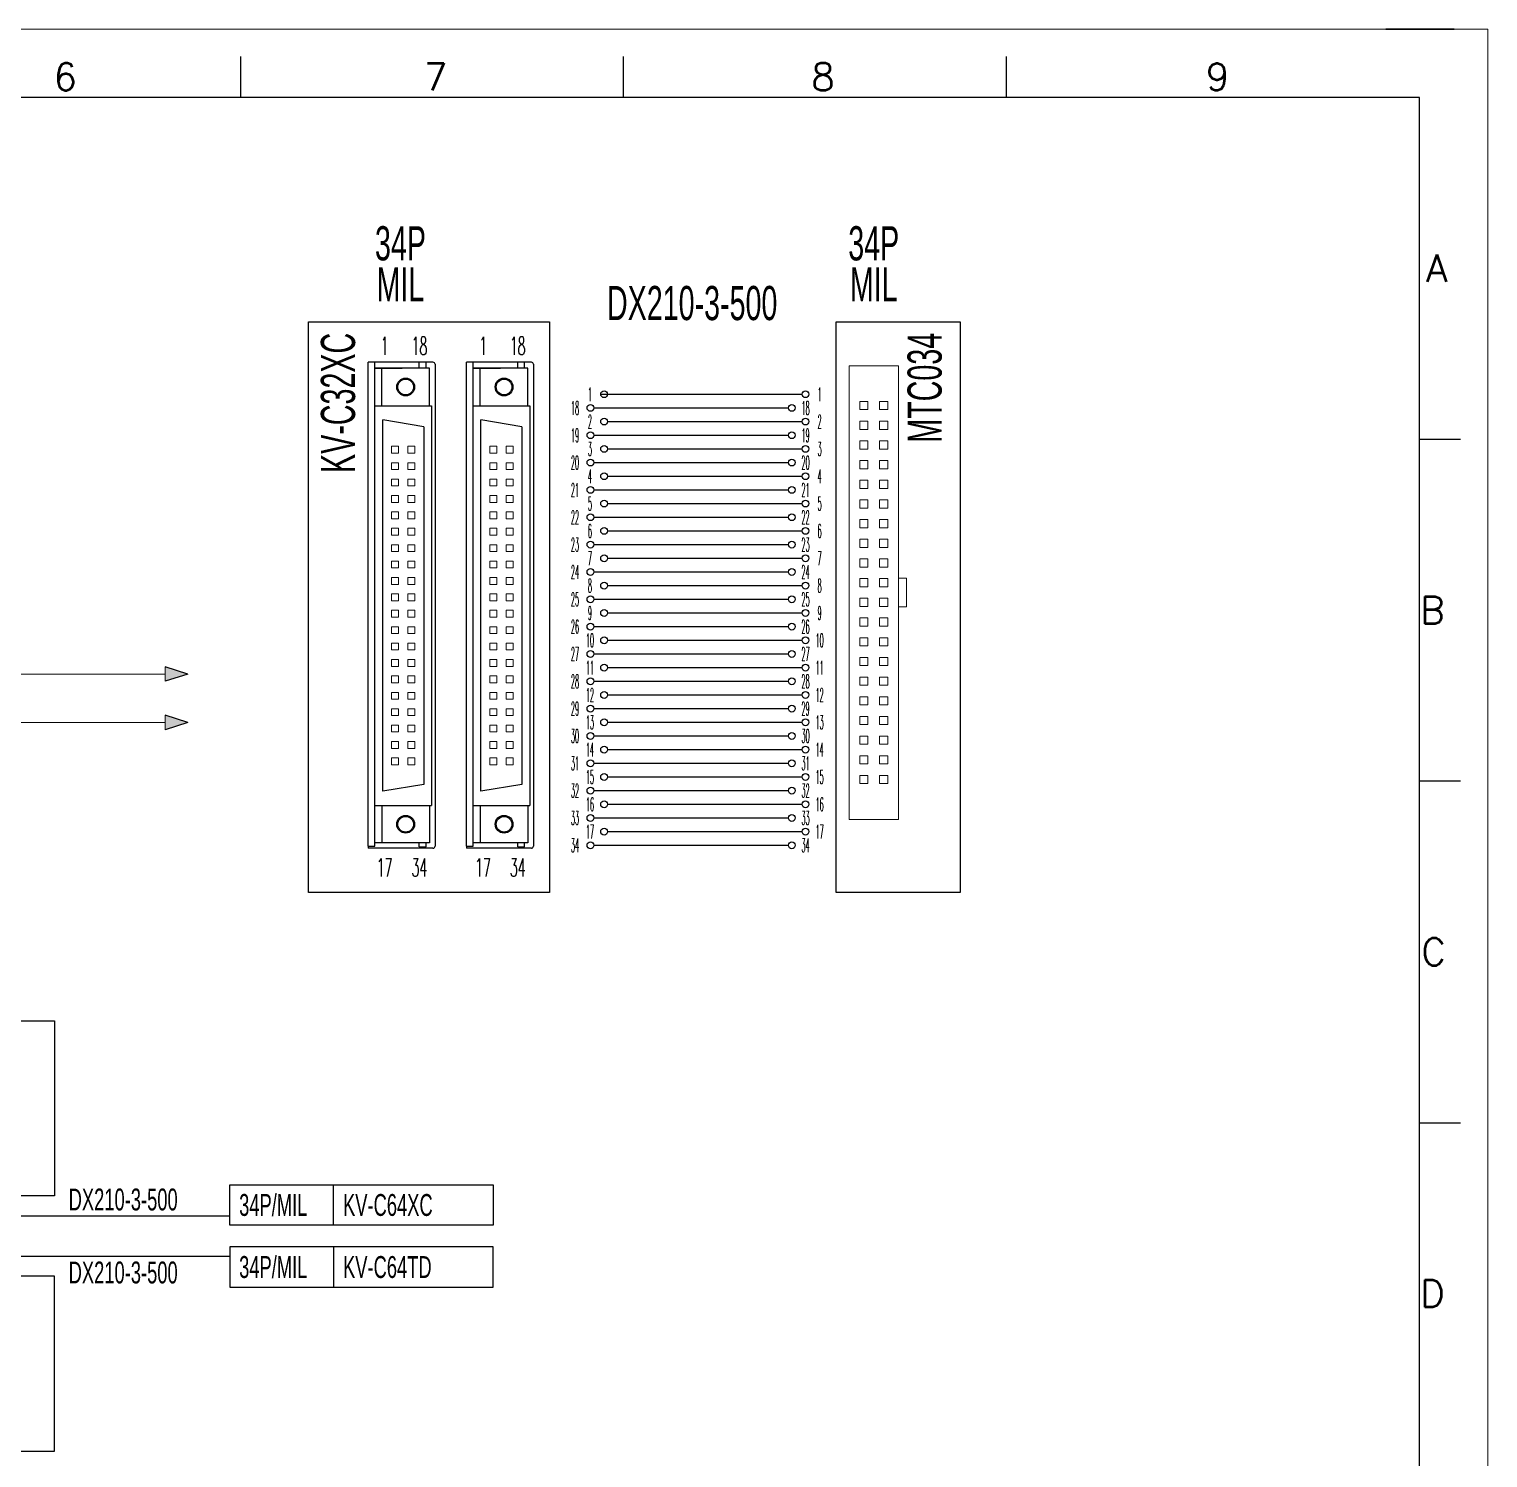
# Model space of a CAD drawing. Extents: x 49673 to 52330, y -5620 to -4375.
# Drawn here: x 50874.9 to 50981.6, y -5261 to -5156.4 of the extents above; entities that cross this region are included whole.
import ezdxf
from ezdxf.enums import TextEntityAlignment as Align

# ---------------------------------------------------------------- set-up
doc = ezdxf.new("R2010")
doc.units = 0
doc.header["$MEASUREMENT"] = 0
for name, color, linetype in [('AE_BOR', 1, 'Continuous'), ('Z_OM_GAIKEI', 7, 'Continuous'), ('细实线层', 7, 'Continuous')]:
    doc.layers.add(name, color=color, linetype=linetype)
doc.layers.add('Dimension', color=3, linetype='Continuous', lineweight=13)
doc.styles.add('WD', font='simplex.shx', dxfattribs={"bigfont": 'gbcbig.shx'})
doc.styles.add('样式 8', font='arial.ttf')

# ---------------------------------------------------------------- blocks, each defined once
blk = doc.blocks.new('电控横A4')
for p, q in [((292, -5), (5, -5)), ((292, -205), (292, -5))]:
    blk.add_line(p, q)
at = {"layer": 'AE_BOR', "color": 1, "lineweight": 15}
for p, q in [((0, 0), (297, 0)), ((297, 0), (297, -210))]:
    blk.add_line(p, q, dxfattribs=at)
at = {"layer": 'AE_BOR', "lineweight": 30}
blk.add_line((294.53, 0), (289.53, 0), dxfattribs=at)
at = {"layer": 'AE_BOR'}
for p, q in [((205.78, -5), (205.78, -2)), ((233.78, -5), (233.78, -2)), ((261.78, -5), (261.78, -2)), ((292, -30), (295, -30)), ((292, -55), (295, -55)), ((292, -80), (295, -80))]:
    blk.add_line(p, q, dxfattribs=at)
at = {"layer": 'AE_BOR', "style": 'WD'}
for s, p in [('6', (192.94, -4.5)), ('7', (220.04, -4.5)), ('8', (248.37, -4.5)), ('9', (277.23, -4.5))]:
    blk.add_text(s, height=2, dxfattribs=at).set_placement(p, align=Align.CENTER)
for s, p in [('A', (294.03, -17.5)), ('B', (293.84, -42.5)), ('C', (293.93, -67.5)), ('D', (293.84, -92.5))]:
    blk.add_text(s, height=2, dxfattribs=at).set_placement(p, align=Align.MIDDLE_RIGHT)

msp = doc.modelspace()

# ---------------------------------------------------------------- hatches: boundary and pattern name
for points in [[(50886.53, -5203.62), (50884.88, -5204.15), (50884.88, -5203.09)], [(50886.53, -5207.17), (50884.88, -5207.7), (50884.88, -5206.64)]]:
    msp.add_hatch(color=256).paths.add_polyline_path(points)

# ---------------------------------------------------------------- linework, layer by layer
for p, q in [((50904.46, -5180.81), (50899.71, -5180.81)), ((50911.66, -5180.81), (50906.91, -5180.81)), ((50916.73, -5183.15), (50931.46, -5183.15)), ((50916.23, -5184.15), (50930.46, -5184.15)), ((50917.23, -5185.15), (50931.46, -5185.15)), ((50916.23, -5186.15), (50930.46, -5186.15)), ((50917.23, -5187.15), (50931.46, -5187.15)), ((50916.23, -5188.15), (50930.46, -5188.15)), ((50917.23, -5189.15), (50931.46, -5189.15)), ((50916.23, -5190.15), (50930.46, -5190.15)), ((50917.23, -5191.15), (50931.46, -5191.15)), ((50916.23, -5192.15), (50930.46, -5192.15)), ((50917.23, -5193.15), (50931.46, -5193.15)), ((50916.23, -5194.15), (50930.46, -5194.15)), ((50916.23, -5196.15), (50930.46, -5196.15)), ((50917.23, -5195.15), (50931.46, -5195.15)), ((50917.23, -5197.15), (50931.46, -5197.15)), ((50916.23, -5198.15), (50930.46, -5198.15)), ((50917.23, -5199.15), (50931.46, -5199.15)), ((50916.23, -5200.15), (50930.46, -5200.15)), ((50917.23, -5201.15), (50931.46, -5201.15)), ((50916.23, -5202.15), (50930.46, -5202.15)), ((50886.53, -5203.62), (50884.88, -5203.09)), ((50886.53, -5203.62), (50884.88, -5204.15)), ((50917.23, -5203.15), (50931.46, -5203.15)), ((50916.23, -5204.15), (50930.46, -5204.15)), ((50917.23, -5205.15), (50931.46, -5205.15)), ((50886.53, -5207.17), (50884.88, -5206.64)), ((50916.23, -5206.15), (50930.46, -5206.15)), ((50886.53, -5207.17), (50884.88, -5207.7)), ((50917.23, -5207.15), (50931.46, -5207.15)), ((50916.23, -5208.15), (50930.46, -5208.15)), ((50917.23, -5209.15), (50931.46, -5209.15)), ((50916.23, -5210.15), (50930.46, -5210.15)), ((50916.23, -5212.15), (50930.46, -5212.15)), ((50917.23, -5211.15), (50931.46, -5211.15)), ((50917.23, -5213.15), (50931.46, -5213.15)), ((50916.23, -5214.15), (50930.46, -5214.15)), ((50917.23, -5215.15), (50931.46, -5215.15)), ((50899.71, -5216.21), (50899.71, -5216.36)), ((50904.46, -5216.36), (50899.71, -5216.36)), ((50906.91, -5216.21), (50906.91, -5216.36)), ((50911.66, -5216.36), (50906.91, -5216.36)), ((50916.23, -5216.15), (50930.46, -5216.15)), ((50859.51, -5243.26), (50889.59, -5243.26)), ((50859.51, -5246.2), (50889.59, -5246.2))]:
    msp.add_line(p, q)
at = {"lineweight": 0}
for p, q in [((50884.88, -5203.09), (50884.88, -5204.15)), ((50884.88, -5206.64), (50884.88, -5207.7)), ((50727.4, -5207.17), (50884.88, -5207.17))]:
    msp.add_line(p, q, dxfattribs=at)
for points in [[(50912.99, -5219.59), (50895.36, -5219.59), (50895.36, -5177.86), (50912.99, -5177.86)], [(50943.03, -5219.59), (50933.95, -5219.59), (50933.95, -5177.86), (50943.03, -5177.86)], [(50739.38, -5228.98), (50876.78, -5228.98), (50876.78, -5241.79), (50739.38, -5241.79)], [(50889.59, -5240.99), (50908.87, -5240.99), (50908.87, -5243.93), (50889.59, -5243.93)], [(50908.87, -5243.93), (50897.18, -5243.93), (50897.18, -5240.99), (50908.87, -5240.99)], [(50889.59, -5248.47), (50908.87, -5248.47), (50908.87, -5245.53), (50889.59, -5245.53)], [(50908.87, -5245.53), (50897.18, -5245.53), (50897.18, -5248.47), (50908.87, -5248.47)]]:
    msp.add_lwpolyline(points, close=True)
for points in [[(50934.9, -5214.25), (50934.9, -5181.07), (50938.5, -5181.07), (50938.5, -5214.25)], [(50936.28, -5184.28), (50935.68, -5184.28), (50935.68, -5183.68), (50936.28, -5183.68)], [(50937.72, -5184.28), (50937.12, -5184.28), (50937.12, -5183.68), (50937.72, -5183.68)], [(50936.28, -5185.72), (50935.68, -5185.72), (50935.68, -5185.12), (50936.28, -5185.12)], [(50937.72, -5185.72), (50937.12, -5185.72), (50937.12, -5185.12), (50937.72, -5185.12)], [(50901.43, -5186.96), (50901.93, -5186.96), (50901.93, -5187.46), (50901.43, -5187.46)], [(50902.63, -5186.96), (50903.13, -5186.96), (50903.13, -5187.46), (50902.63, -5187.46)], [(50908.62, -5186.96), (50909.12, -5186.96), (50909.12, -5187.46), (50908.62, -5187.46)], [(50909.82, -5186.96), (50910.32, -5186.96), (50910.32, -5187.46), (50909.82, -5187.46)], [(50936.28, -5187.16), (50935.68, -5187.16), (50935.68, -5186.56), (50936.28, -5186.56)], [(50937.72, -5187.16), (50937.12, -5187.16), (50937.12, -5186.56), (50937.72, -5186.56)], [(50901.43, -5188.16), (50901.93, -5188.16), (50901.93, -5188.66), (50901.43, -5188.66)], [(50902.63, -5188.16), (50903.13, -5188.16), (50903.13, -5188.66), (50902.63, -5188.66)], [(50908.62, -5188.16), (50909.12, -5188.16), (50909.12, -5188.66), (50908.62, -5188.66)], [(50909.82, -5188.16), (50910.32, -5188.16), (50910.32, -5188.66), (50909.82, -5188.66)], [(50936.28, -5188.6), (50935.68, -5188.6), (50935.68, -5188), (50936.28, -5188)], [(50937.72, -5188.6), (50937.12, -5188.6), (50937.12, -5188), (50937.72, -5188)], [(50901.43, -5189.36), (50901.93, -5189.36), (50901.93, -5189.86), (50901.43, -5189.86)], [(50902.63, -5189.36), (50903.13, -5189.36), (50903.13, -5189.86), (50902.63, -5189.86)], [(50908.62, -5189.36), (50909.12, -5189.36), (50909.12, -5189.86), (50908.62, -5189.86)], [(50909.82, -5189.36), (50910.32, -5189.36), (50910.32, -5189.86), (50909.82, -5189.86)], [(50936.28, -5190.04), (50935.68, -5190.04), (50935.68, -5189.44), (50936.28, -5189.44)], [(50937.72, -5190.04), (50937.12, -5190.04), (50937.12, -5189.44), (50937.72, -5189.44)], [(50901.43, -5190.56), (50901.93, -5190.56), (50901.93, -5191.06), (50901.43, -5191.06)], [(50902.63, -5190.56), (50903.13, -5190.56), (50903.13, -5191.06), (50902.63, -5191.06)], [(50908.62, -5190.56), (50909.12, -5190.56), (50909.12, -5191.06), (50908.62, -5191.06)], [(50909.82, -5190.56), (50910.32, -5190.56), (50910.32, -5191.06), (50909.82, -5191.06)], [(50901.43, -5191.76), (50901.93, -5191.76), (50901.93, -5192.26), (50901.43, -5192.26)], [(50902.63, -5191.76), (50903.13, -5191.76), (50903.13, -5192.26), (50902.63, -5192.26)], [(50908.62, -5191.76), (50909.12, -5191.76), (50909.12, -5192.26), (50908.62, -5192.26)], [(50909.82, -5191.76), (50910.32, -5191.76), (50910.32, -5192.26), (50909.82, -5192.26)], [(50936.28, -5191.48), (50935.68, -5191.48), (50935.68, -5190.88), (50936.28, -5190.88)], [(50937.72, -5191.48), (50937.12, -5191.48), (50937.12, -5190.88), (50937.72, -5190.88)], [(50936.28, -5192.92), (50935.68, -5192.92), (50935.68, -5192.32), (50936.28, -5192.32)], [(50937.72, -5192.92), (50937.12, -5192.92), (50937.12, -5192.32), (50937.72, -5192.32)], [(50901.43, -5192.96), (50901.93, -5192.96), (50901.93, -5193.46), (50901.43, -5193.46)], [(50902.63, -5192.96), (50903.13, -5192.96), (50903.13, -5193.46), (50902.63, -5193.46)], [(50908.62, -5192.96), (50909.12, -5192.96), (50909.12, -5193.46), (50908.62, -5193.46)], [(50909.82, -5192.96), (50910.32, -5192.96), (50910.32, -5193.46), (50909.82, -5193.46)], [(50936.28, -5194.36), (50935.68, -5194.36), (50935.68, -5193.76), (50936.28, -5193.76)], [(50937.72, -5194.36), (50937.12, -5194.36), (50937.12, -5193.76), (50937.72, -5193.76)], [(50901.43, -5194.16), (50901.93, -5194.16), (50901.93, -5194.66), (50901.43, -5194.66)], [(50902.63, -5194.16), (50903.13, -5194.16), (50903.13, -5194.66), (50902.63, -5194.66)], [(50908.62, -5194.16), (50909.12, -5194.16), (50909.12, -5194.66), (50908.62, -5194.66)], [(50909.82, -5194.16), (50910.32, -5194.16), (50910.32, -5194.66), (50909.82, -5194.66)], [(50901.43, -5195.36), (50901.93, -5195.36), (50901.93, -5195.86), (50901.43, -5195.86)], [(50902.63, -5195.36), (50903.13, -5195.36), (50903.13, -5195.86), (50902.63, -5195.86)], [(50908.62, -5195.36), (50909.12, -5195.36), (50909.12, -5195.86), (50908.62, -5195.86)], [(50909.82, -5195.36), (50910.32, -5195.36), (50910.32, -5195.86), (50909.82, -5195.86)], [(50936.28, -5195.8), (50935.68, -5195.8), (50935.68, -5195.2), (50936.28, -5195.2)], [(50937.72, -5195.8), (50937.12, -5195.8), (50937.12, -5195.2), (50937.72, -5195.2)], [(50901.43, -5196.56), (50901.93, -5196.56), (50901.93, -5197.06), (50901.43, -5197.06)], [(50902.63, -5196.56), (50903.13, -5196.56), (50903.13, -5197.06), (50902.63, -5197.06)], [(50908.62, -5196.56), (50909.12, -5196.56), (50909.12, -5197.06), (50908.62, -5197.06)], [(50909.82, -5196.56), (50910.32, -5196.56), (50910.32, -5197.06), (50909.82, -5197.06)], [(50936.28, -5197.24), (50935.68, -5197.24), (50935.68, -5196.64), (50936.28, -5196.64)], [(50937.72, -5197.24), (50937.12, -5197.24), (50937.12, -5196.64), (50937.72, -5196.64)], [(50939.1, -5198.71), (50938.5, -5198.71), (50938.5, -5196.61), (50939.1, -5196.61)], [(50901.43, -5197.76), (50901.93, -5197.76), (50901.93, -5198.26), (50901.43, -5198.26)], [(50902.63, -5197.76), (50903.13, -5197.76), (50903.13, -5198.26), (50902.63, -5198.26)], [(50908.62, -5197.76), (50909.12, -5197.76), (50909.12, -5198.26), (50908.62, -5198.26)], [(50909.82, -5197.76), (50910.32, -5197.76), (50910.32, -5198.26), (50909.82, -5198.26)], [(50936.28, -5198.68), (50935.68, -5198.68), (50935.68, -5198.08), (50936.28, -5198.08)], [(50937.72, -5198.68), (50937.12, -5198.68), (50937.12, -5198.08), (50937.72, -5198.08)], [(50901.43, -5198.96), (50901.93, -5198.96), (50901.93, -5199.46), (50901.43, -5199.46)], [(50902.63, -5198.96), (50903.13, -5198.96), (50903.13, -5199.46), (50902.63, -5199.46)], [(50908.62, -5198.96), (50909.12, -5198.96), (50909.12, -5199.46), (50908.62, -5199.46)], [(50909.82, -5198.96), (50910.32, -5198.96), (50910.32, -5199.46), (50909.82, -5199.46)], [(50901.43, -5200.16), (50901.93, -5200.16), (50901.93, -5200.66), (50901.43, -5200.66)], [(50902.63, -5200.16), (50903.13, -5200.16), (50903.13, -5200.66), (50902.63, -5200.66)], [(50908.62, -5200.16), (50909.12, -5200.16), (50909.12, -5200.66), (50908.62, -5200.66)], [(50909.82, -5200.16), (50910.32, -5200.16), (50910.32, -5200.66), (50909.82, -5200.66)], [(50936.28, -5200.12), (50935.68, -5200.12), (50935.68, -5199.52), (50936.28, -5199.52)], [(50937.72, -5200.12), (50937.12, -5200.12), (50937.12, -5199.52), (50937.72, -5199.52)], [(50901.43, -5201.36), (50901.93, -5201.36), (50901.93, -5201.86), (50901.43, -5201.86)], [(50902.63, -5201.36), (50903.13, -5201.36), (50903.13, -5201.86), (50902.63, -5201.86)], [(50908.62, -5201.36), (50909.12, -5201.36), (50909.12, -5201.86), (50908.62, -5201.86)], [(50909.82, -5201.36), (50910.32, -5201.36), (50910.32, -5201.86), (50909.82, -5201.86)], [(50936.28, -5201.56), (50935.68, -5201.56), (50935.68, -5200.96), (50936.28, -5200.96)], [(50937.72, -5201.56), (50937.12, -5201.56), (50937.12, -5200.96), (50937.72, -5200.96)], [(50936.28, -5203), (50935.68, -5203), (50935.68, -5202.4), (50936.28, -5202.4)], [(50937.72, -5203), (50937.12, -5203), (50937.12, -5202.4), (50937.72, -5202.4)], [(50901.43, -5202.56), (50901.93, -5202.56), (50901.93, -5203.06), (50901.43, -5203.06)], [(50902.63, -5202.56), (50903.13, -5202.56), (50903.13, -5203.06), (50902.63, -5203.06)], [(50908.62, -5202.56), (50909.12, -5202.56), (50909.12, -5203.06), (50908.62, -5203.06)], [(50909.82, -5202.56), (50910.32, -5202.56), (50910.32, -5203.06), (50909.82, -5203.06)], [(50901.43, -5203.76), (50901.93, -5203.76), (50901.93, -5204.26), (50901.43, -5204.26)], [(50902.63, -5203.76), (50903.13, -5203.76), (50903.13, -5204.26), (50902.63, -5204.26)], [(50908.62, -5203.76), (50909.12, -5203.76), (50909.12, -5204.26), (50908.62, -5204.26)], [(50909.82, -5203.76), (50910.32, -5203.76), (50910.32, -5204.26), (50909.82, -5204.26)], [(50936.28, -5204.44), (50935.68, -5204.44), (50935.68, -5203.84), (50936.28, -5203.84)], [(50937.72, -5204.44), (50937.12, -5204.44), (50937.12, -5203.84), (50937.72, -5203.84)], [(50901.43, -5204.96), (50901.93, -5204.96), (50901.93, -5205.46), (50901.43, -5205.46)], [(50902.63, -5204.96), (50903.13, -5204.96), (50903.13, -5205.46), (50902.63, -5205.46)], [(50908.62, -5204.96), (50909.12, -5204.96), (50909.12, -5205.46), (50908.62, -5205.46)], [(50909.82, -5204.96), (50910.32, -5204.96), (50910.32, -5205.46), (50909.82, -5205.46)], [(50936.28, -5205.88), (50935.68, -5205.88), (50935.68, -5205.28), (50936.28, -5205.28)], [(50937.72, -5205.88), (50937.12, -5205.88), (50937.12, -5205.28), (50937.72, -5205.28)], [(50901.43, -5206.16), (50901.93, -5206.16), (50901.93, -5206.66), (50901.43, -5206.66)], [(50902.63, -5206.16), (50903.13, -5206.16), (50903.13, -5206.66), (50902.63, -5206.66)], [(50908.62, -5206.16), (50909.12, -5206.16), (50909.12, -5206.66), (50908.62, -5206.66)], [(50909.82, -5206.16), (50910.32, -5206.16), (50910.32, -5206.66), (50909.82, -5206.66)], [(50936.28, -5207.32), (50935.68, -5207.32), (50935.68, -5206.72), (50936.28, -5206.72)], [(50937.72, -5207.32), (50937.12, -5207.32), (50937.12, -5206.72), (50937.72, -5206.72)], [(50901.43, -5207.36), (50901.93, -5207.36), (50901.93, -5207.86), (50901.43, -5207.86)], [(50902.63, -5207.36), (50903.13, -5207.36), (50903.13, -5207.86), (50902.63, -5207.86)], [(50908.62, -5207.36), (50909.12, -5207.36), (50909.12, -5207.86), (50908.62, -5207.86)], [(50909.82, -5207.36), (50910.32, -5207.36), (50910.32, -5207.86), (50909.82, -5207.86)], [(50901.43, -5208.56), (50901.93, -5208.56), (50901.93, -5209.06), (50901.43, -5209.06)], [(50902.63, -5208.56), (50903.13, -5208.56), (50903.13, -5209.06), (50902.63, -5209.06)], [(50908.62, -5208.56), (50909.12, -5208.56), (50909.12, -5209.06), (50908.62, -5209.06)], [(50909.82, -5208.56), (50910.32, -5208.56), (50910.32, -5209.06), (50909.82, -5209.06)], [(50936.28, -5208.76), (50935.68, -5208.76), (50935.68, -5208.16), (50936.28, -5208.16)], [(50937.72, -5208.76), (50937.12, -5208.76), (50937.12, -5208.16), (50937.72, -5208.16)], [(50901.43, -5209.76), (50901.93, -5209.76), (50901.93, -5210.26), (50901.43, -5210.26)], [(50902.63, -5209.76), (50903.13, -5209.76), (50903.13, -5210.26), (50902.63, -5210.26)], [(50908.62, -5209.76), (50909.12, -5209.76), (50909.12, -5210.26), (50908.62, -5210.26)], [(50909.82, -5209.76), (50910.32, -5209.76), (50910.32, -5210.26), (50909.82, -5210.26)], [(50936.28, -5210.2), (50935.68, -5210.2), (50935.68, -5209.6), (50936.28, -5209.6)], [(50937.72, -5210.2), (50937.12, -5210.2), (50937.12, -5209.6), (50937.72, -5209.6)], [(50936.28, -5211.64), (50935.68, -5211.64), (50935.68, -5211.04), (50936.28, -5211.04)], [(50937.72, -5211.64), (50937.12, -5211.64), (50937.12, -5211.04), (50937.72, -5211.04)]]:
    msp.add_lwpolyline(points, close=True, dxfattribs=at)
msp.add_lwpolyline([(50739.38, -5260.47), (50876.78, -5260.47), (50876.78, -5247.67), (50739.38, -5247.67)])
for centre in [(50916.98, -5183.15), (50931.71, -5183.15), (50915.98, -5184.15), (50930.71, -5184.15), (50916.98, -5185.15), (50931.71, -5185.15), (50915.98, -5186.15), (50930.71, -5186.15), (50916.98, -5187.15), (50931.71, -5187.15), (50915.98, -5188.15), (50930.71, -5188.15), (50916.98, -5189.15), (50931.71, -5189.15), (50915.98, -5190.15), (50930.71, -5190.15), (50916.98, -5191.15), (50931.71, -5191.15), (50915.98, -5192.15), (50916.98, -5193.15), (50930.71, -5192.15), (50931.71, -5193.15), (50915.98, -5194.15), (50930.71, -5194.15), (50916.98, -5195.15), (50931.71, -5195.15), (50915.98, -5196.15), (50930.71, -5196.15), (50916.98, -5197.15), (50931.71, -5197.15), (50915.98, -5198.15), (50930.71, -5198.15), (50916.98, -5199.15), (50931.71, -5199.15), (50915.98, -5200.15), (50930.71, -5200.15), (50916.98, -5201.15), (50931.71, -5201.15), (50915.98, -5202.15), (50930.71, -5202.15), (50916.98, -5203.15), (50931.71, -5203.15), (50915.98, -5204.15), (50930.71, -5204.15), (50916.98, -5205.15), (50931.71, -5205.15), (50915.98, -5206.15), (50930.71, -5206.15), (50916.98, -5207.15), (50931.71, -5207.15), (50915.98, -5208.15), (50916.98, -5209.15), (50930.71, -5208.15), (50931.71, -5209.15), (50915.98, -5210.15), (50930.71, -5210.15), (50916.98, -5211.15), (50931.71, -5211.15), (50915.98, -5212.15), (50930.71, -5212.15), (50916.98, -5213.15), (50931.71, -5213.15), (50915.98, -5214.15), (50930.71, -5214.15), (50916.98, -5215.15), (50931.71, -5215.15), (50915.98, -5216.15), (50930.71, -5216.15)]:
    msp.add_circle(centre, 0.25)
msp.add_arc((50915.98, -5188.15), 0.25, 89.0696, 90.9304)
at = {"layer": 'Z_OM_GAIKEI'}
for p, q in [((50899.71, -5216.21), (50899.71, -5180.81)), ((50900.21, -5216.21), (50900.21, -5180.81)), ((50903.46, -5181.24), (50903.46, -5180.81)), ((50903.96, -5181.24), (50903.96, -5180.81)), ((50904.61, -5180.96), (50904.61, -5216.21)), ((50906.91, -5216.21), (50906.91, -5180.81)), ((50907.41, -5216.21), (50907.41, -5180.81)), ((50910.66, -5181.24), (50910.66, -5180.81)), ((50911.16, -5181.24), (50911.16, -5180.81)), ((50911.81, -5180.96), (50911.81, -5216.21)), ((50900.21, -5215.98), (50900.21, -5181.24)), ((50900.21, -5181.24), (50902.21, -5181.24)), ((50904.21, -5181.24), (50900.21, -5181.24)), ((50900.71, -5183.99), (50900.71, -5181.24)), ((50904.21, -5183.99), (50904.21, -5181.24)), ((50907.41, -5215.98), (50907.41, -5181.24)), ((50907.41, -5181.24), (50909.41, -5181.24)), ((50911.41, -5181.24), (50907.41, -5181.24)), ((50907.91, -5183.99), (50907.91, -5181.24)), ((50911.41, -5183.99), (50911.41, -5181.24)), ((50900.21, -5183.99), (50904.34, -5183.99)), ((50900.21, -5183.99), (50904.34, -5183.99)), ((50904.34, -5183.99), (50904.34, -5213.23)), ((50907.41, -5183.99), (50911.54, -5183.99)), ((50907.41, -5183.99), (50911.54, -5183.99)), ((50911.54, -5183.99), (50911.54, -5213.23)), ((50903.78, -5185.53), (50900.78, -5185.03)), ((50900.78, -5212.19), (50900.78, -5185.03)), ((50910.97, -5185.53), (50907.97, -5185.03)), ((50907.97, -5212.19), (50907.97, -5185.03)), ((50903.78, -5185.53), (50903.78, -5211.69)), ((50910.97, -5185.53), (50910.97, -5211.69)), ((50903.78, -5211.69), (50900.78, -5212.19)), ((50910.97, -5211.69), (50907.97, -5212.19)), ((50900.21, -5213.23), (50904.34, -5213.23)), ((50900.71, -5213.23), (50900.71, -5215.98)), ((50904.21, -5213.23), (50904.21, -5215.98)), ((50907.41, -5213.23), (50911.54, -5213.23)), ((50907.91, -5213.23), (50907.91, -5215.98)), ((50911.41, -5213.23), (50911.41, -5215.98)), ((50899.71, -5216.21), (50900.21, -5216.21)), ((50904.21, -5215.98), (50900.21, -5215.98)), ((50903.46, -5216.26), (50903.46, -5215.98)), ((50903.46, -5216.26), (50903.96, -5216.26)), ((50903.96, -5216.26), (50903.96, -5215.98)), ((50906.91, -5216.21), (50907.41, -5216.21)), ((50911.41, -5215.98), (50907.41, -5215.98)), ((50910.66, -5216.26), (50910.66, -5215.98)), ((50910.66, -5216.26), (50911.16, -5216.26)), ((50911.16, -5216.26), (50911.16, -5215.98))]:
    msp.add_line(p, q, dxfattribs=at)
for centre, radius in [((50902.46, -5182.62), 0.65), ((50902.46, -5182.62), 0.575), ((50909.66, -5182.62), 0.65), ((50909.66, -5182.62), 0.575), ((50902.46, -5214.61), 0.65), ((50902.46, -5214.61), 0.575), ((50909.66, -5214.61), 0.65), ((50909.66, -5214.61), 0.575)]:
    msp.add_circle(centre, radius, dxfattribs=at)
for centre, start, end in [((50904.46, -5180.96), 0, 90), ((50911.66, -5180.96), 0, 90), ((50904.46, -5216.21), 270, 0), ((50911.66, -5216.21), 270, 0)]:
    msp.add_arc(centre, 0.15, start, end, dxfattribs=at)
at = {"layer": '细实线层', "lineweight": 0}
msp.add_line((50884.88, -5203.62), (50727.4, -5203.62), dxfattribs=at)

# ---------------------------------------------------------------- block references
msp.add_blockref('电控横A4', (50684.62, -5156.44))

# ---------------------------------------------------------------- texts
at = {"lineweight": 0, "style": 'WD'}
for s, height, width, p in [('1', 1.33, 0.5, (50900.92, -5179.61)), ('18', 1.333, 0.5, (50903.47, -5179.61)), ('1', 1.33, 0.5, (50908.12, -5179.61)), ('18', 1.333, 0.5, (50910.66, -5179.61)), ('1', 1, 0.3, (50915.94, -5183.15)), ('1', 1, 0.3, (50932.74, -5183.15)), ('18', 1, 0.3, (50914.85, -5184.15)), ('18', 1, 0.3, (50931.71, -5184.15)), ('2', 1, 0.3, (50915.94, -5185.15)), ('2', 1, 0.3, (50932.74, -5185.15)), ('19', 1, 0.3, (50914.85, -5186.15)), ('19', 1, 0.3, (50931.71, -5186.15)), ('3', 1, 0.3, (50915.94, -5187.15)), ('3', 1, 0.3, (50932.74, -5187.15)), ('20', 1, 0.3, (50914.85, -5188.15)), ('4', 1, 0.3, (50915.94, -5189.15)), ('20', 1, 0.3, (50931.71, -5188.15)), ('4', 1, 0.3, (50932.74, -5189.15)), ('21', 1, 0.3, (50914.85, -5190.15)), ('21', 1, 0.3, (50931.71, -5190.15)), ('5', 1, 0.3, (50915.94, -5191.15)), ('5', 1, 0.3, (50932.74, -5191.15)), ('22', 1, 0.3, (50914.85, -5192.15)), ('22', 1, 0.3, (50931.71, -5192.15)), ('6', 1, 0.3, (50915.94, -5193.15)), ('6', 1, 0.3, (50932.74, -5193.15)), ('23', 1, 0.3, (50914.85, -5194.15)), ('23', 1, 0.3, (50931.71, -5194.15)), ('7', 1, 0.3, (50915.94, -5195.15)), ('7', 1, 0.3, (50932.74, -5195.15)), ('24', 1, 0.3, (50914.85, -5196.15)), ('24', 1, 0.3, (50931.71, -5196.15)), ('8', 1, 0.3, (50915.94, -5197.15)), ('8', 1, 0.3, (50932.74, -5197.15)), ('25', 1, 0.3, (50914.85, -5198.15)), ('25', 1, 0.3, (50931.71, -5198.15)), ('9', 1, 0.3, (50915.94, -5199.15)), ('9', 1, 0.3, (50932.74, -5199.15)), ('26', 1, 0.3, (50914.85, -5200.15)), ('26', 1, 0.3, (50931.71, -5200.15)), ('10', 1, 0.3, (50915.94, -5201.15)), ('10', 1, 0.3, (50932.74, -5201.15)), ('27', 1, 0.3, (50914.85, -5202.15)), ('27', 1, 0.3, (50931.71, -5202.15)), ('11', 1, 0.3, (50915.94, -5203.15)), ('11', 1, 0.3, (50932.74, -5203.15)), ('28', 1, 0.3, (50914.85, -5204.15)), ('12', 1, 0.3, (50915.94, -5205.15)), ('28', 1, 0.3, (50931.71, -5204.15)), ('12', 1, 0.3, (50932.74, -5205.15)), ('29', 1, 0.3, (50914.85, -5206.15)), ('29', 1, 0.3, (50931.71, -5206.15)), ('13', 1, 0.3, (50915.94, -5207.15)), ('13', 1, 0.3, (50932.74, -5207.15)), ('30', 1, 0.3, (50914.85, -5208.15)), ('30', 1, 0.3, (50931.71, -5208.15)), ('14', 1, 0.3, (50915.94, -5209.15)), ('14', 1, 0.3, (50932.74, -5209.15)), ('31', 1, 0.3, (50914.85, -5210.15)), ('31', 1, 0.3, (50931.71, -5210.15)), ('15', 1, 0.3, (50915.94, -5211.15)), ('15', 1, 0.3, (50932.74, -5211.15)), ('32', 1, 0.3, (50914.85, -5212.15)), ('32', 1, 0.3, (50931.71, -5212.15)), ('16', 1, 0.3, (50915.94, -5213.15)), ('16', 1, 0.3, (50932.74, -5213.15)), ('33', 1, 0.3, (50914.85, -5214.15)), ('33', 1, 0.3, (50931.71, -5214.15)), ('17', 1, 0.3, (50915.94, -5215.15)), ('17', 1, 0.3, (50932.74, -5215.15)), ('34', 1, 0.3, (50914.85, -5216.15)), ('34', 1, 0.3, (50931.71, -5216.15)), ('17', 1.333, 0.5, (50900.92, -5217.77)), ('34', 1.333, 0.5, (50903.47, -5217.77)), ('17', 1.333, 0.5, (50908.12, -5217.77)), ('34', 1.333, 0.5, (50910.66, -5217.77))]:
    msp.add_text(s, height=height, dxfattribs=dict(at, width=width)).set_placement(p, align=Align.MIDDLE)
at = {"layer": 'Dimension', "lineweight": 0, "style": '样式 8', "width": 0.6}
for s, p in [('34P', (50902.08, -5173.36)), ('34P', (50936.7, -5173.36)), ('MIL', (50902.08, -5176.36)), ('MIL', (50936.7, -5176.36)), ('DX210-3-500', (50923.42, -5177.73))]:
    msp.add_text(s, height=2.5, dxfattribs=at).set_placement(p, align=Align.CENTER)
at = {"layer": 'Dimension', "color": 3, "lineweight": 0, "style": '样式 8', "width": 0.6}
for s, p in [('KV-C32XC', (50898.76, -5178.66)), ('MTC034', (50941.67, -5178.66))]:
    msp.add_text(s, height=2.5, rotation=90, dxfattribs=at).set_placement(p, align=Align.RIGHT)
for p in [(50877.81, -5242.86), (50877.81, -5248.2)]:
    msp.add_text('DX210-3-500', height=1.6, dxfattribs=at).set_placement(p)
for s, p in [('34P/MIL', (50890.28, -5242.46)), ('KV-C64XC', (50897.88, -5242.46)), ('34P/MIL', (50890.28, -5247)), ('KV-C64TD', (50897.88, -5247))]:
    msp.add_text(s, height=1.6, dxfattribs=at).set_placement(p, align=Align.MIDDLE_LEFT)

doc.saveas('drawing.dxf')
